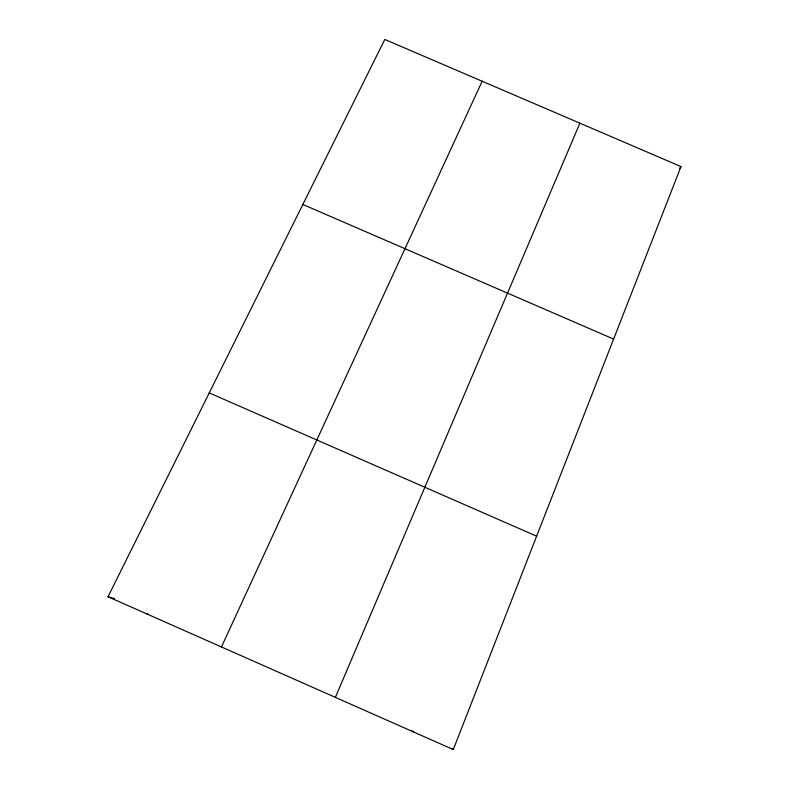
<?xml version="1.0" encoding="UTF-8"?>
<svg xmlns="http://www.w3.org/2000/svg" width="789" height="789" viewBox="0 0 789 789"><rect width="100%" height="100%" fill="white"/><g stroke="black" fill="none" stroke-linecap="round" stroke-linejoin="round"><path stroke-width="1.18" d="M453.29 749.55L680.986 166.587L384.795 39.45L108.014 596.75L453.29 749.55L451.416 748.317M335.374 697.368L579.895 123.192M221.443 646.941L482.158 81.237M679.516 168.54L680.986 166.587M145.768 613.457L147.987 614.039M108.014 596.75L114.543 598.664M302.838 204.459L613.605 339.073M209.253 392.902L536.628 536.185M412.124 730.792L413.919 732.133"/></g></svg>
